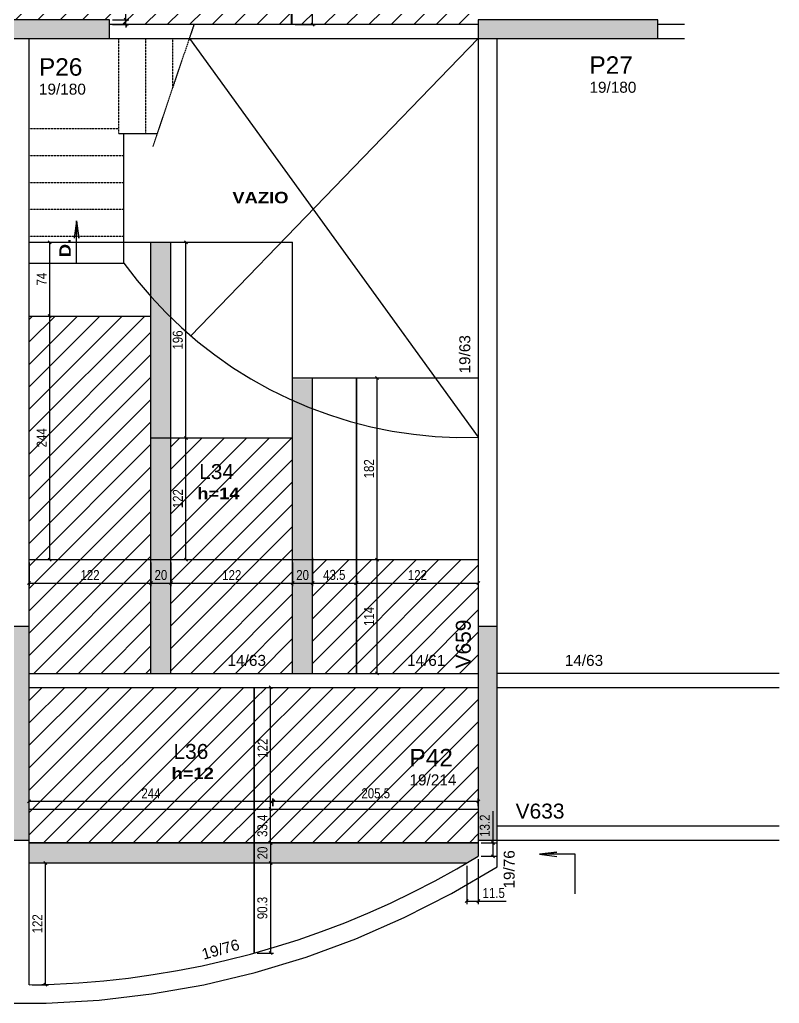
# Model space of a CAD drawing. Extents: x 1894 to 8661, y -614 to 3008.
# Drawn here: x 5061 to 5822, y 255 to 1241 of the extents above; entities that cross this region are included whole.
import ezdxf

# ---------------------------------------------------------------- set-up
doc = ezdxf.new("R2010")
doc.units = 0
doc.header["$PDMODE"] = 34
for name, pattern in [('ESTILO_TQS_0002', [0.4, 0.1, -0.3]), ('ESTILO_TQS_0006', [0.3, 0.2, -0.1]), ('ESTILO_TQS_0007', [2.1, 1.5, -0.2, 0.2, -0.2])]:
    doc.linetypes.add(name, pattern=pattern)
doc.layers.add('00 - FELIPE', color=6, linetype='Continuous', plot=False)
for name, color, linetype in [('COTA', 241, 'Continuous'), ('MTH-230', 1, 'Continuous'), ('MTH-COTAS7', 31, 'Continuous'), ('MTH-DIM-PILAR', 3, 'Continuous'), ('MTH-DIM-VIGA', 3, 'Continuous'), ('MTH-EIXO-217', 8, 'Continuous'), ('MTH-FACE-VIGA', 7, 'Continuous'), ('MTH-PILAR-SEGUE', 5, 'Continuous'), ('MTH-SOMBRA25', 253, 'Continuous'), ('MTH-TIT1-PILAR', 5, 'Continuous'), ('MTH-TIT1-VIGA', 5, 'Continuous'), ('MTH-TXT-NEGRITO', 5, 'Continuous'), ('MTH-VIGA-INVERTIDA', 7, 'ESTILO_TQS_0002'), ('Painéis', 200, 'Continuous')]:
    doc.layers.add(name, color=color, linetype=linetype)
doc.layers.add('Hachura', color=251, linetype='Continuous', lineweight=9)
doc.styles.add('COTA TECNICA', font='techl___.ttf', dxfattribs={"height": 10})
doc.styles.add('TQS_ARIAL', font='arial.ttf')
doc.styles.add('TQS_ARIAL_BLACK', font='ariblk.ttf')
doc.dimstyles.new('PAINEL', dxfattribs={"dimtxt": 10, "dimasz": 3, "dimexe": 3, "dimexo": 3, "dimgap": 3, "dimtad": 1, "dimdec": 1, "dimzin": 12, "dimdsep": 46, "dimtxsty": 'COTA TECNICA', "dimblk1": 'OBLIQUE', "dimblk2": 'OBLIQUE', "dimsah": 1, "dimcen": 0.9, "dimclrd": 4, "dimclre": 4, "dimclrt": 240, "dimadec": 1, "dimazin": 3, "dimtfac": 1, "dimtdec": 1, "dimtmove": 0, "dimatfit": 3, "dimfxl": 1, "dimtolj": 1, "dimtzin": 12, "dimarcsym": 0})
pattern_1 = [(45, (-1482.724, 0), (-11.22532, 11.22532), [])]

# ---------------------------------------------------------------- blocks, each defined once
blk = doc.blocks.new('_Oblique')
at = {"color": 0, "linetype": 'ByBlock', "lineweight": -2}
blk.add_line((-0.5, -0.5), (0.5, 0.5), dxfattribs=at)
blk = doc.blocks.new('*D186')
at = {"layer": 'COTA', "color": 4, "lineweight": -2, "transparency": 16777216}
for p, q in [((5166.94, 1240.67), (5166.94, 1258.77)), ((5153.62, 1240.67), (5169.94, 1240.67)), ((5153.62, 1235.67), (5169.94, 1235.67)), ((5166.94, 1235.67), (5166.94, 1240.67)), ((5166.94, 1235.67), (5166.94, 1232.67))]:
    blk.add_line(p, q, dxfattribs=at)
at = {"layer": 'Defpoints', "color": 0, "transparency": 16777216}
for p in [(5150.62, 1240.67), (5150.62, 1235.67), (5166.94, 1240.67)]:
    blk.add_point(p, dxfattribs=at)
at = {"layer": 'COTA', "color": 4, "lineweight": -2, "transparency": 16777216, "xscale": 3, "yscale": 3, "zscale": 3}
for p, rotation in [((5166.94, 1240.67), 270), ((5166.94, 1235.67), 90)]:
    blk.add_blockref('_Oblique', p, dxfattribs=dict(at, rotation=rotation))
at = {"layer": 'COTA', "color": 240, "transparency": 16777216, "insert": (5158.83, 1252.72), "char_height": 10, "attachment_point": 5, "rotation": 90, "style": 'COTA TECNICA'}
blk.add_mtext('\\A1;5', dxfattribs=at)
blk = doc.blocks.new('*D179')
at = {"layer": 'COTA', "color": 4, "lineweight": -2, "transparency": 16777216}
for p, q in [((5336.62, 1336.67), (5357.09, 1336.67)), ((5354.09, 1235.67), (5354.09, 1336.67)), ((5336.62, 1235.67), (5357.09, 1235.67))]:
    blk.add_line(p, q, dxfattribs=at)
at = {"layer": 'Defpoints', "color": 0, "transparency": 16777216}
for p in [(5333.62, 1336.67), (5354.09, 1336.67), (5333.62, 1235.67)]:
    blk.add_point(p, dxfattribs=at)
at = {"layer": 'COTA', "color": 4, "lineweight": -2, "transparency": 16777216, "xscale": 3, "yscale": 3, "zscale": 3}
for p, rotation in [((5354.09, 1336.67), 90), ((5354.09, 1235.67), 270)]:
    blk.add_blockref('_Oblique', p, dxfattribs=dict(at, rotation=rotation))
at = {"layer": 'COTA', "color": 240, "transparency": 16777216, "insert": (5345.99, 1286.17), "char_height": 10, "attachment_point": 5, "rotation": 90, "style": 'COTA TECNICA'}
blk.add_mtext('\\A1;101', dxfattribs=at)
blk = doc.blocks.new('*D226')
at = {"layer": 'COTA', "color": 4, "lineweight": -2, "transparency": 16777216}
for p, q in [((5401.12, 699.67), (5421.76, 699.67)), ((5418.76, 585.67), (5418.76, 699.67)), ((5401.12, 585.67), (5421.76, 585.67))]:
    blk.add_line(p, q, dxfattribs=at)
at = {"layer": 'Defpoints', "color": 0, "transparency": 16777216}
for p in [(5398.12, 699.67), (5418.76, 699.67), (5398.12, 585.67)]:
    blk.add_point(p, dxfattribs=at)
at = {"layer": 'COTA', "color": 4, "lineweight": -2, "transparency": 16777216, "xscale": 3, "yscale": 3, "zscale": 3}
for p, rotation in [((5418.76, 699.67), 90), ((5418.76, 585.67), 270)]:
    blk.add_blockref('_Oblique', p, dxfattribs=dict(at, rotation=rotation))
at = {"layer": 'COTA', "color": 240, "transparency": 16777216, "insert": (5410.69, 642.67), "char_height": 10, "attachment_point": 5, "rotation": 90, "style": 'COTA TECNICA'}
blk.add_mtext('\\A1;114', dxfattribs=at)
blk = doc.blocks.new('*D227')
at = {"layer": 'COTA', "color": 4, "lineweight": -2, "transparency": 16777216}
for p, q in [((5401.12, 881.7), (5421.76, 881.7)), ((5418.76, 699.67), (5418.76, 881.7)), ((5401.12, 699.67), (5421.76, 699.67))]:
    blk.add_line(p, q, dxfattribs=at)
at = {"layer": 'Defpoints', "color": 0, "transparency": 16777216}
for p in [(5398.12, 881.7), (5418.76, 881.7), (5398.12, 699.67)]:
    blk.add_point(p, dxfattribs=at)
at = {"layer": 'COTA', "color": 4, "lineweight": -2, "transparency": 16777216, "xscale": 3, "yscale": 3, "zscale": 3}
for p, rotation in [((5418.76, 881.7), 90), ((5418.76, 699.67), 270)]:
    blk.add_blockref('_Oblique', p, dxfattribs=dict(at, rotation=rotation))
at = {"layer": 'COTA', "color": 240, "transparency": 16777216, "insert": (5410.67, 790.68), "char_height": 10, "attachment_point": 5, "rotation": 90, "style": 'COTA TECNICA'}
blk.add_mtext('\\A1;182', dxfattribs=at)
blk = doc.blocks.new('*D228')
at = {"layer": 'COTA', "color": 4, "lineweight": -2, "transparency": 16777216}
for p, q in [((5073.12, 943.67), (5093.77, 943.67)), ((5090.77, 699.67), (5090.77, 943.67)), ((5073.12, 699.67), (5093.77, 699.67))]:
    blk.add_line(p, q, dxfattribs=at)
at = {"layer": 'Defpoints', "color": 0, "transparency": 16777216}
for p in [(5070.12, 943.67), (5090.77, 943.67), (5070.12, 699.67)]:
    blk.add_point(p, dxfattribs=at)
at = {"layer": 'COTA', "color": 4, "lineweight": -2, "transparency": 16777216, "xscale": 3, "yscale": 3, "zscale": 3}
for p, rotation in [((5090.77, 943.67), 90), ((5090.77, 699.67), 270)]:
    blk.add_blockref('_Oblique', p, dxfattribs=dict(at, rotation=rotation))
at = {"layer": 'COTA', "color": 240, "transparency": 16777216, "insert": (5082.69, 821.67), "char_height": 10, "attachment_point": 5, "rotation": 90, "style": 'COTA TECNICA'}
blk.add_mtext('\\A1;244', dxfattribs=at)
blk = doc.blocks.new('*D229')
at = {"layer": 'COTA', "color": 4, "lineweight": -2, "transparency": 16777216}
for p, q in [((5073.12, 1017.7), (5093.77, 1017.7)), ((5090.77, 943.67), (5090.77, 1017.7)), ((5073.12, 943.67), (5093.77, 943.67))]:
    blk.add_line(p, q, dxfattribs=at)
at = {"layer": 'Defpoints', "color": 0, "transparency": 16777216}
for p in [(5070.12, 1017.7), (5090.77, 1017.7), (5070.12, 943.67)]:
    blk.add_point(p, dxfattribs=at)
at = {"layer": 'COTA', "color": 4, "lineweight": -2, "transparency": 16777216, "xscale": 3, "yscale": 3, "zscale": 3}
for p, rotation in [((5090.77, 1017.7), 90), ((5090.77, 943.67), 270)]:
    blk.add_blockref('_Oblique', p, dxfattribs=dict(at, rotation=rotation))
at = {"layer": 'COTA', "color": 240, "transparency": 16777216, "insert": (5082.69, 980.69), "char_height": 10, "attachment_point": 5, "rotation": 90, "style": 'COTA TECNICA'}
blk.add_mtext('\\A1;74', dxfattribs=at)
blk = doc.blocks.new('*D230')
at = {"layer": 'COTA', "color": 4, "lineweight": -2, "transparency": 16777216}
for p, q in [((5215.12, 821.67), (5230.18, 821.67)), ((5227.18, 699.67), (5227.18, 821.67)), ((5215.12, 699.67), (5230.18, 699.67))]:
    blk.add_line(p, q, dxfattribs=at)
at = {"layer": 'Defpoints', "color": 0, "transparency": 16777216}
for p in [(5212.12, 821.67), (5227.18, 821.67), (5212.12, 699.67)]:
    blk.add_point(p, dxfattribs=at)
at = {"layer": 'COTA', "color": 4, "lineweight": -2, "transparency": 16777216, "xscale": 3, "yscale": 3, "zscale": 3}
for p, rotation in [((5227.18, 821.67), 90), ((5227.18, 699.67), 270)]:
    blk.add_blockref('_Oblique', p, dxfattribs=dict(at, rotation=rotation))
at = {"layer": 'COTA', "color": 240, "transparency": 16777216, "insert": (5219.13, 760.67), "char_height": 10, "attachment_point": 5, "rotation": 90, "style": 'COTA TECNICA'}
blk.add_mtext('\\A1;122', dxfattribs=at)
blk = doc.blocks.new('*D231')
at = {"layer": 'COTA', "color": 4, "lineweight": -2, "transparency": 16777216}
for p, q in [((5215.12, 1017.7), (5230.18, 1017.7)), ((5227.18, 821.67), (5227.18, 1017.7)), ((5215.12, 821.67), (5230.18, 821.67))]:
    blk.add_line(p, q, dxfattribs=at)
at = {"layer": 'Defpoints', "color": 0, "transparency": 16777216}
for p in [(5212.12, 1017.7), (5227.18, 1017.7), (5212.12, 821.67)]:
    blk.add_point(p, dxfattribs=at)
at = {"layer": 'COTA', "color": 4, "lineweight": -2, "transparency": 16777216, "xscale": 3, "yscale": 3, "zscale": 3}
for p, rotation in [((5227.18, 1017.7), 90), ((5227.18, 821.67), 270)]:
    blk.add_blockref('_Oblique', p, dxfattribs=dict(at, rotation=rotation))
at = {"layer": 'COTA', "color": 240, "transparency": 16777216, "insert": (5219.05, 919.69), "char_height": 10, "attachment_point": 5, "rotation": 90, "style": 'COTA TECNICA'}
blk.add_mtext('\\A1;196', dxfattribs=at)
blk = doc.blocks.new('*D232')
at = {"layer": 'COTA', "color": 4, "lineweight": -2, "transparency": 16777216}
for p, q in [((5070.12, 696.67), (5070.12, 673.1)), ((5192.12, 696.67), (5192.12, 673.1)), ((5070.12, 676.1), (5192.12, 676.1))]:
    blk.add_line(p, q, dxfattribs=at)
at = {"layer": 'Defpoints', "color": 0, "transparency": 16777216}
for p in [(5070.12, 699.67), (5192.12, 699.67), (5192.12, 676.1)]:
    blk.add_point(p, dxfattribs=at)
at = {"layer": 'COTA', "color": 4, "lineweight": -2, "transparency": 16777216, "xscale": 3, "yscale": 3, "zscale": 3, "rotation": 180}
blk.add_blockref('_Oblique', (5070.12, 676.1), dxfattribs=at)
at = {"layer": 'COTA', "color": 4, "lineweight": -2, "transparency": 16777216, "xscale": 3, "yscale": 3, "zscale": 3}
blk.add_blockref('_Oblique', (5192.12, 676.1), dxfattribs=at)
at = {"layer": 'COTA', "color": 240, "transparency": 16777216, "insert": (5131.12, 684.15), "char_height": 10, "attachment_point": 5, "style": 'COTA TECNICA'}
blk.add_mtext('\\A1;122', dxfattribs=at)
blk = doc.blocks.new('*D233')
at = {"layer": 'COTA', "color": 4, "lineweight": -2, "transparency": 16777216}
for p, q in [((5192.12, 696.67), (5192.12, 673.1)), ((5212.12, 696.67), (5212.12, 673.1)), ((5192.12, 676.1), (5212.12, 676.1))]:
    blk.add_line(p, q, dxfattribs=at)
at = {"layer": 'Defpoints', "color": 0, "transparency": 16777216}
for p in [(5192.12, 699.67), (5212.12, 699.67), (5212.12, 676.1)]:
    blk.add_point(p, dxfattribs=at)
at = {"layer": 'COTA', "color": 4, "lineweight": -2, "transparency": 16777216, "xscale": 3, "yscale": 3, "zscale": 3, "rotation": 180}
blk.add_blockref('_Oblique', (5192.12, 676.1), dxfattribs=at)
at = {"layer": 'COTA', "color": 4, "lineweight": -2, "transparency": 16777216, "xscale": 3, "yscale": 3, "zscale": 3}
blk.add_blockref('_Oblique', (5212.12, 676.1), dxfattribs=at)
at = {"layer": 'COTA', "color": 240, "transparency": 16777216, "insert": (5202.12, 684.2), "char_height": 10, "attachment_point": 5, "style": 'COTA TECNICA'}
blk.add_mtext('\\A1;20', dxfattribs=at)
blk = doc.blocks.new('*D234')
at = {"layer": 'COTA', "color": 4, "lineweight": -2, "transparency": 16777216}
for p, q in [((5212.12, 696.67), (5212.12, 673.1)), ((5334.12, 696.67), (5334.12, 673.1)), ((5212.12, 676.1), (5334.12, 676.1))]:
    blk.add_line(p, q, dxfattribs=at)
at = {"layer": 'Defpoints', "color": 0, "transparency": 16777216}
for p in [(5212.12, 699.67), (5334.12, 699.67), (5334.12, 676.1)]:
    blk.add_point(p, dxfattribs=at)
at = {"layer": 'COTA', "color": 4, "lineweight": -2, "transparency": 16777216, "xscale": 3, "yscale": 3, "zscale": 3, "rotation": 180}
blk.add_blockref('_Oblique', (5212.12, 676.1), dxfattribs=at)
at = {"layer": 'COTA', "color": 4, "lineweight": -2, "transparency": 16777216, "xscale": 3, "yscale": 3, "zscale": 3}
blk.add_blockref('_Oblique', (5334.12, 676.1), dxfattribs=at)
at = {"layer": 'COTA', "color": 240, "transparency": 16777216, "insert": (5273.12, 684.15), "char_height": 10, "attachment_point": 5, "style": 'COTA TECNICA'}
blk.add_mtext('\\A1;122', dxfattribs=at)
blk = doc.blocks.new('*D235')
at = {"layer": 'COTA', "color": 4, "lineweight": -2, "transparency": 16777216}
for p, q in [((5354.12, 701.42), (5354.12, 673.1)), ((5334.12, 696.67), (5334.12, 673.1)), ((5334.12, 676.1), (5354.12, 676.1))]:
    blk.add_line(p, q, dxfattribs=at)
at = {"layer": 'Defpoints', "color": 0, "transparency": 16777216}
for p in [(5354.12, 704.42), (5334.12, 699.67), (5354.12, 676.1)]:
    blk.add_point(p, dxfattribs=at)
at = {"layer": 'COTA', "color": 4, "lineweight": -2, "transparency": 16777216, "xscale": 3, "yscale": 3, "zscale": 3, "rotation": 180}
blk.add_blockref('_Oblique', (5334.12, 676.1), dxfattribs=at)
at = {"layer": 'COTA', "color": 4, "lineweight": -2, "transparency": 16777216, "xscale": 3, "yscale": 3, "zscale": 3}
blk.add_blockref('_Oblique', (5354.12, 676.1), dxfattribs=at)
at = {"layer": 'COTA', "color": 240, "transparency": 16777216, "insert": (5344.12, 684.2), "char_height": 10, "attachment_point": 5, "style": 'COTA TECNICA'}
blk.add_mtext('\\A1;20', dxfattribs=at)
blk = doc.blocks.new('*D236')
at = {"layer": 'COTA', "color": 4, "lineweight": -2, "transparency": 16777216}
for p, q in [((5354.12, 701.42), (5354.12, 673.1)), ((5397.62, 696.67), (5397.62, 673.1)), ((5354.12, 676.1), (5397.62, 676.1))]:
    blk.add_line(p, q, dxfattribs=at)
at = {"layer": 'Defpoints', "color": 0, "transparency": 16777216}
for p in [(5354.12, 704.42), (5397.62, 699.67), (5397.62, 676.1)]:
    blk.add_point(p, dxfattribs=at)
at = {"layer": 'COTA', "color": 4, "lineweight": -2, "transparency": 16777216, "xscale": 3, "yscale": 3, "zscale": 3, "rotation": 180}
blk.add_blockref('_Oblique', (5354.12, 676.1), dxfattribs=at)
at = {"layer": 'COTA', "color": 4, "lineweight": -2, "transparency": 16777216, "xscale": 3, "yscale": 3, "zscale": 3}
blk.add_blockref('_Oblique', (5397.62, 676.1), dxfattribs=at)
at = {"layer": 'COTA', "color": 240, "transparency": 16777216, "insert": (5375.87, 684.32), "char_height": 10, "attachment_point": 5, "style": 'COTA TECNICA'}
blk.add_mtext('\\A1;43.5', dxfattribs=at)
blk = doc.blocks.new('*D237')
at = {"layer": 'COTA', "color": 4, "lineweight": -2, "transparency": 16777216}
for p, q in [((5398.12, 696.67), (5398.12, 673.1)), ((5520.12, 696.67), (5520.12, 673.1)), ((5398.12, 676.1), (5520.12, 676.1))]:
    blk.add_line(p, q, dxfattribs=at)
at = {"layer": 'Defpoints', "color": 0, "transparency": 16777216}
for p in [(5398.12, 699.67), (5520.12, 699.67), (5520.12, 676.1)]:
    blk.add_point(p, dxfattribs=at)
at = {"layer": 'COTA', "color": 4, "lineweight": -2, "transparency": 16777216, "xscale": 3, "yscale": 3, "zscale": 3, "rotation": 180}
blk.add_blockref('_Oblique', (5398.12, 676.1), dxfattribs=at)
at = {"layer": 'COTA', "color": 4, "lineweight": -2, "transparency": 16777216, "xscale": 3, "yscale": 3, "zscale": 3}
blk.add_blockref('_Oblique', (5520.12, 676.1), dxfattribs=at)
at = {"layer": 'COTA', "color": 240, "transparency": 16777216, "insert": (5459.12, 684.15), "char_height": 10, "attachment_point": 5, "style": 'COTA TECNICA'}
blk.add_mtext('\\A1;122', dxfattribs=at)
blk = doc.blocks.new('*D287')
at = {"layer": 'COTA', "color": 4, "lineweight": -2, "transparency": 16777216}
for p, q in [((5314.62, 452.67), (5314.62, 460.36)), ((5520.12, 457.36), (5314.62, 457.36)), ((5520.12, 452.67), (5520.12, 460.36))]:
    blk.add_line(p, q, dxfattribs=at)
at = {"layer": 'Defpoints', "color": 0, "transparency": 16777216}
for p in [(5314.62, 457.36), (5314.62, 449.67), (5520.12, 449.67)]:
    blk.add_point(p, dxfattribs=at)
at = {"layer": 'COTA', "color": 4, "lineweight": -2, "transparency": 16777216, "xscale": 3, "yscale": 3, "zscale": 3, "rotation": 180}
blk.add_blockref('_Oblique', (5314.62, 457.36), dxfattribs=at)
at = {"layer": 'COTA', "color": 4, "lineweight": -2, "transparency": 16777216, "xscale": 3, "yscale": 3, "zscale": 3}
blk.add_blockref('_Oblique', (5520.12, 457.36), dxfattribs=at)
at = {"layer": 'COTA', "color": 240, "transparency": 16777216, "insert": (5417.37, 465.47), "char_height": 10, "attachment_point": 5, "style": 'COTA TECNICA'}
blk.add_mtext('\\A1;205.5', dxfattribs=at)
blk = doc.blocks.new('*D288')
at = {"layer": 'COTA', "color": 4, "lineweight": -2, "transparency": 16777216}
for p, q in [((5070.12, 452.67), (5070.12, 460.36)), ((5314.12, 457.36), (5070.12, 457.36)), ((5314.12, 452.67), (5314.12, 460.36))]:
    blk.add_line(p, q, dxfattribs=at)
at = {"layer": 'Defpoints', "color": 0, "transparency": 16777216}
for p in [(5070.12, 457.36), (5070.12, 449.67), (5314.12, 449.67)]:
    blk.add_point(p, dxfattribs=at)
at = {"layer": 'COTA', "color": 4, "lineweight": -2, "transparency": 16777216, "xscale": 3, "yscale": 3, "zscale": 3, "rotation": 180}
blk.add_blockref('_Oblique', (5070.12, 457.36), dxfattribs=at)
at = {"layer": 'COTA', "color": 4, "lineweight": -2, "transparency": 16777216, "xscale": 3, "yscale": 3, "zscale": 3}
blk.add_blockref('_Oblique', (5314.12, 457.36), dxfattribs=at)
at = {"layer": 'COTA', "color": 240, "transparency": 16777216, "insert": (5192.12, 465.43), "char_height": 10, "attachment_point": 5, "style": 'COTA TECNICA'}
blk.add_mtext('\\A1;244', dxfattribs=at)
blk = doc.blocks.new('*D289')
at = {"layer": 'COTA', "color": 4, "lineweight": -2, "transparency": 16777216}
for p, q in [((5298.62, 449.67), (5315.06, 449.67)), ((5312.06, 416.22), (5312.06, 449.67)), ((5298.62, 416.22), (5315.06, 416.22))]:
    blk.add_line(p, q, dxfattribs=at)
at = {"layer": 'Defpoints', "color": 0, "transparency": 16777216}
for p in [(5295.62, 449.67), (5312.06, 449.67), (5295.62, 416.22)]:
    blk.add_point(p, dxfattribs=at)
at = {"layer": 'COTA', "color": 4, "lineweight": -2, "transparency": 16777216, "xscale": 3, "yscale": 3, "zscale": 3}
for p, rotation in [((5312.06, 449.67), 90), ((5312.06, 416.22), 270)]:
    blk.add_blockref('_Oblique', p, dxfattribs=dict(at, rotation=rotation))
at = {"layer": 'COTA', "color": 240, "transparency": 16777216, "insert": (5303.84, 432.95), "char_height": 10, "attachment_point": 5, "rotation": 90, "style": 'COTA TECNICA'}
blk.add_mtext('\\A1;33.4', dxfattribs=at)
blk = doc.blocks.new('*D290')
at = {"layer": 'COTA', "color": 4, "lineweight": -2, "transparency": 16777216}
for p, q in [((5298.62, 571.67), (5315.06, 571.67)), ((5312.06, 449.67), (5312.06, 571.67)), ((5298.62, 449.67), (5315.06, 449.67))]:
    blk.add_line(p, q, dxfattribs=at)
at = {"layer": 'Defpoints', "color": 0, "transparency": 16777216}
for p in [(5295.62, 571.67), (5312.06, 571.67), (5295.62, 449.67)]:
    blk.add_point(p, dxfattribs=at)
at = {"layer": 'COTA', "color": 4, "lineweight": -2, "transparency": 16777216, "xscale": 3, "yscale": 3, "zscale": 3}
for p, rotation in [((5312.06, 571.67), 90), ((5312.06, 449.67), 270)]:
    blk.add_blockref('_Oblique', p, dxfattribs=dict(at, rotation=rotation))
at = {"layer": 'COTA', "color": 240, "transparency": 16777216, "insert": (5304, 510.67), "char_height": 10, "attachment_point": 5, "rotation": 90, "style": 'COTA TECNICA'}
blk.add_mtext('\\A1;122', dxfattribs=at)
blk = doc.blocks.new('*D291')
at = {"layer": 'COTA', "color": 4, "lineweight": -2, "transparency": 16777216}
for p, q in [((5298.62, 415.72), (5315.06, 415.72)), ((5312.06, 415.72), (5312.06, 395.72)), ((5298.62, 395.72), (5315.06, 395.72))]:
    blk.add_line(p, q, dxfattribs=at)
at = {"layer": 'Defpoints', "color": 0, "transparency": 16777216}
for p in [(5295.62, 415.72), (5295.62, 395.72), (5312.06, 395.72)]:
    blk.add_point(p, dxfattribs=at)
at = {"layer": 'COTA', "color": 4, "lineweight": -2, "transparency": 16777216, "xscale": 3, "yscale": 3, "zscale": 3}
for p, rotation in [((5312.06, 415.72), 90), ((5312.06, 395.72), 270)]:
    blk.add_blockref('_Oblique', p, dxfattribs=dict(at, rotation=rotation))
at = {"layer": 'COTA', "color": 240, "transparency": 16777216, "insert": (5303.96, 405.72), "char_height": 10, "attachment_point": 5, "rotation": 90, "style": 'COTA TECNICA'}
blk.add_mtext('\\A1;20', dxfattribs=at)
blk = doc.blocks.new('*D292')
at = {"layer": 'COTA', "color": 4, "lineweight": -2, "transparency": 16777216}
for p, q in [((5298.62, 395.72), (5315.06, 395.72)), ((5312.06, 395.72), (5312.06, 305.39)), ((5298.62, 305.39), (5315.06, 305.39))]:
    blk.add_line(p, q, dxfattribs=at)
at = {"layer": 'Defpoints', "color": 0, "transparency": 16777216}
for p in [(5295.62, 395.72), (5295.62, 305.39), (5312.06, 305.39)]:
    blk.add_point(p, dxfattribs=at)
at = {"layer": 'COTA', "color": 4, "lineweight": -2, "transparency": 16777216, "xscale": 3, "yscale": 3, "zscale": 3}
for p, rotation in [((5312.06, 395.72), 90), ((5312.06, 305.39), 270)]:
    blk.add_blockref('_Oblique', p, dxfattribs=dict(at, rotation=rotation))
at = {"layer": 'COTA', "color": 240, "transparency": 16777216, "insert": (5303.81, 350.56), "char_height": 10, "attachment_point": 5, "rotation": 90, "style": 'COTA TECNICA'}
blk.add_mtext('\\A1;90.3', dxfattribs=at)
blk = doc.blocks.new('*D293')
at = {"layer": 'COTA', "color": 4, "lineweight": -2, "transparency": 16777216}
for p, q in [((5520.12, 399.48), (5520.12, 354.5)), ((5508.65, 392.72), (5508.65, 354.5)), ((5508.65, 357.5), (5520.12, 357.5)), ((5520.12, 357.5), (5548.12, 357.5))]:
    blk.add_line(p, q, dxfattribs=at)
at = {"layer": 'Defpoints', "color": 0, "transparency": 16777216}
for p in [(5508.65, 395.72), (5520.12, 402.48), (5520.12, 357.5)]:
    blk.add_point(p, dxfattribs=at)
at = {"layer": 'COTA', "color": 4, "lineweight": -2, "transparency": 16777216, "xscale": 3, "yscale": 3, "zscale": 3, "rotation": 180}
blk.add_blockref('_Oblique', (5508.65, 357.5), dxfattribs=at)
at = {"layer": 'COTA', "color": 4, "lineweight": -2, "transparency": 16777216, "xscale": 3, "yscale": 3, "zscale": 3}
blk.add_blockref('_Oblique', (5520.12, 357.5), dxfattribs=at)
at = {"layer": 'COTA', "color": 240, "transparency": 16777216, "insert": (5535.62, 365.61), "char_height": 10, "attachment_point": 5, "style": 'COTA TECNICA'}
blk.add_mtext('\\A1;11.5', dxfattribs=at)
blk = doc.blocks.new('*D294')
at = {"layer": 'COTA', "color": 4, "lineweight": -2, "transparency": 16777216}
for p, q in [((5534.91, 415.72), (5534.91, 447.46)), ((5523.12, 415.72), (5537.91, 415.72)), ((5534.91, 402.48), (5534.91, 415.72)), ((5523.12, 402.48), (5537.91, 402.48))]:
    blk.add_line(p, q, dxfattribs=at)
at = {"layer": 'Defpoints', "color": 0, "transparency": 16777216}
for p in [(5520.12, 415.72), (5534.91, 415.72), (5520.12, 402.48)]:
    blk.add_point(p, dxfattribs=at)
at = {"layer": 'COTA', "color": 4, "lineweight": -2, "transparency": 16777216, "xscale": 3, "yscale": 3, "zscale": 3}
for p, rotation in [((5534.91, 415.72), 90), ((5534.91, 402.48), 270)]:
    blk.add_blockref('_Oblique', p, dxfattribs=dict(at, rotation=rotation))
at = {"layer": 'COTA', "color": 240, "transparency": 16777216, "insert": (5526.69, 433.09), "char_height": 10, "attachment_point": 5, "rotation": 90, "style": 'COTA TECNICA'}
blk.add_mtext('\\A1;13.2', dxfattribs=at)
blk = doc.blocks.new('*D556')
at = {"layer": 'COTA', "color": 4, "lineweight": -2, "transparency": 16777216}
for p, q in [((5073.12, 395.72), (5089.39, 395.72)), ((5086.39, 273.72), (5086.39, 395.72)), ((5073.12, 273.72), (5089.39, 273.72))]:
    blk.add_line(p, q, dxfattribs=at)
at = {"layer": 'Defpoints', "color": 0, "transparency": 16777216}
for p in [(5070.12, 395.72), (5086.39, 395.72), (5070.12, 273.72)]:
    blk.add_point(p, dxfattribs=at)
at = {"layer": 'COTA', "color": 4, "lineweight": -2, "transparency": 16777216, "xscale": 3, "yscale": 3, "zscale": 3}
for p, rotation in [((5086.39, 395.72), 90), ((5086.39, 273.72), 270)]:
    blk.add_blockref('_Oblique', p, dxfattribs=dict(at, rotation=rotation))
at = {"layer": 'COTA', "color": 240, "transparency": 16777216, "insert": (5078.33, 334.72), "char_height": 10, "attachment_point": 5, "rotation": 90, "style": 'COTA TECNICA'}
blk.add_mtext('\\A1;122', dxfattribs=at)

msp = doc.modelspace()

# ---------------------------------------------------------------- hatches: boundary and pattern name
at = {"layer": 'Hachura', "linetype": 'ByBlock'}
h = msp.add_hatch(dxfattribs=at)
h.set_pattern_fill('ANSI31', color=256, scale=5)
h.set_pattern_definition(pattern_1)
h.paths.add_polyline_path([(3233.62, 1361.67), (3233.62, 1308.17), (3233.62, 1296.67), (3380.62, 1296.67), (3380.62, 1361.67)])
h.paths.add_polyline_path([(3233.62, 1296.17), (3233.62, 1289.17), (3233.62, 1235.67), (3380.62, 1235.67), (3380.62, 1296.17)])
h.paths.add_polyline_path([(3380.62, 1296.17), (3380.62, 1235.67), (3393.12, 1235.67), (3412.12, 1235.67), (3624.62, 1235.67), (3624.62, 1296.17)])
h.paths.add_polyline_path([(3412.12, 1361.67), (3393.12, 1361.67), (3380.62, 1361.67), (3380.62, 1296.67), (3624.62, 1296.67), (3624.62, 1361.67)])
h.paths.add_polyline_path([(3868.62, 1296.67), (3868.62, 1361.67), (3624.62, 1361.67), (3624.62, 1296.67)])
h.paths.add_polyline_path([(3624.62, 1296.17), (3624.62, 1235.67), (3868.62, 1235.67), (3868.62, 1296.17)])
h.paths.add_polyline_path([(3869.12, 1296.17), (3869.12, 1235.67), (4113.12, 1235.67), (4113.12, 1296.17)])
h.paths.add_polyline_path([(4113.12, 1296.67), (4113.12, 1361.67), (3869.12, 1361.67), (3869.12, 1296.67)])
h.paths.add_polyline_path([(4357.12, 1296.67), (4357.12, 1361.67), (4132.12, 1361.67), (4113.12, 1361.67), (4113.12, 1296.67)])
h.paths.add_polyline_path([(4113.12, 1296.17), (4113.12, 1235.67), (4132.12, 1235.67), (4357.12, 1235.67), (4357.12, 1296.17)])
h.paths.add_polyline_path([(4357.12, 1296.17), (4357.12, 1235.67), (4421.12, 1235.67), (4421.12, 1240.67), (4601.12, 1240.67), (4601.12, 1296.17)])
h.paths.add_polyline_path([(4601.12, 1296.67), (4601.12, 1361.67), (4582.12, 1361.67), (4357.12, 1361.67), (4357.12, 1296.67)])
h.paths.add_polyline_path([(4845.12, 1337.17), (4845.12, 1397.67), (4601.12, 1397.67), (4601.12, 1361.67), (4601.12, 1337.17)])
h.paths.add_polyline_path([(4845.12, 1235.67), (4845.12, 1336.67), (4601.12, 1336.67), (4601.12, 1240.67), (4601.12, 1235.67)])
h.paths.add_polyline_path([(4970.62, 1235.67), (4970.62, 1240.67), (5089.12, 1240.67), (5089.12, 1336.67), (4845.12, 1336.67), (4845.12, 1235.67)])
h.paths.add_polyline_path([(5089.12, 1337.17), (5089.12, 1397.67), (4845.12, 1397.67), (4845.12, 1337.17)])
h.paths.add_polyline_path([(5333.12, 1337.17), (5333.12, 1397.67), (5274.12, 1397.67), (5089.12, 1397.67), (5089.12, 1337.17)])
h.paths.add_polyline_path([(5333.12, 1235.67), (5333.12, 1336.67), (5089.12, 1336.67), (5089.12, 1240.67), (5150.62, 1240.67), (5150.62, 1235.67)])
h.paths.add_polyline_path([(5520.12, 1235.67), (5520.12, 1240.67), (5520.12, 1336.67), (5333.62, 1336.67), (5333.62, 1235.67)])
h.paths.add_polyline_path([(5520.12, 1337.17), (5520.12, 1361.67), (5520.12, 1397.67), (5333.62, 1397.67), (5333.62, 1337.17)])
h.paths.add_polyline_path([(5396.12, 1568.67), (5274.12, 1568.67), (5274.12, 1417.67), (5396.12, 1417.67)])
h.paths.add_polyline_path([(5416.62, 1417.67), (5520.12, 1417.67), (5520.12, 1501.67), (5520.12, 1568.67), (5416.62, 1568.67)])
h.paths.add_polyline_path([(5520.12, 1690.67), (5416.62, 1690.67), (5416.62, 1568.67), (5520.12, 1568.67)])
h.paths.add_polyline_path([(5396.12, 1690.67), (5274.12, 1690.67), (5274.12, 1625.67), (5274.12, 1606.67), (5274.12, 1568.67), (5396.12, 1568.67)])
h.paths.add_polyline_path([(5396.12, 1934.67), (5292.12, 1934.67), (5292.12, 1834.67), (5292.12, 1815.67), (5274.12, 1815.67), (5274.12, 1690.67), (5396.12, 1690.67)])
h.paths.add_polyline_path([(5416.62, 1690.67), (5520.12, 1690.67), (5520.12, 1934.67), (5416.62, 1934.67)])
h.paths.add_polyline_path([(5520.12, 2077.67), (5416.62, 2077.67), (5416.62, 1934.67), (5520.12, 1934.67), (5520.12, 2011.67)])
h.paths.add_polyline_path([(5396.12, 2077.67), (5292.12, 2077.67), (5292.12, 1934.67), (5396.12, 1934.67)])
h.paths.add_polyline_path([(4601.12, 1833.67), (4704.62, 1833.67), (4704.62, 2077.67), (4601.12, 2077.67), (4601.12, 2011.67)])
h.paths.add_polyline_path([(4601.12, 1679.67), (4704.62, 1679.67), (4704.62, 1833.67), (4601.12, 1833.67)])
h.paths.add_polyline_path([(4601.12, 1557.67), (4704.62, 1557.67), (4704.62, 1679.67), (4601.12, 1679.67)])
h.paths.add_polyline_path([(4704.62, 1557.67), (4601.12, 1557.67), (4601.12, 1501.67), (4601.12, 1417.67), (4704.62, 1417.67)])
h.paths.add_polyline_path([(4847.12, 1417.67), (4847.12, 1557.67), (4725.12, 1557.67), (4725.12, 1417.67)])
h.paths.add_polyline_path([(4847.12, 1557.67), (4847.12, 1606.67), (4847.12, 1625.67), (4847.12, 1679.67), (4725.12, 1679.67), (4725.12, 1557.67)])
h.paths.add_polyline_path([(4847.12, 1815.67), (4847.12, 1833.67), (4725.12, 1833.67), (4725.12, 1679.67), (4847.12, 1679.67)])
at = {"layer": 'Hachura'}
h = msp.add_hatch(color=256, dxfattribs=at)
h.dxf.hatch_style = 1
h.paths.add_polyline_path([(5212.12, 1017.7), (5192.12, 1017.7), (5192.12, 963.16), (5192.29, 962.95), (5207.14, 947.18), (5212.12, 942.41)])
h.paths.add_polyline_path([(5212.12, 942.41), (5207.14, 947.18), (5192.12, 963.14), (5192.12, 821.67), (5212.12, 821.67)])
h.paths.add_polyline_path([(5212.12, 821.67), (5192.12, 821.67), (5192.12, 699.67), (5212.12, 699.67)])
h.paths.add_polyline_path([(5212.12, 699.67), (5192.12, 699.67), (5192.12, 585.67), (5212.12, 585.67)])
h.paths.add_polyline_path([(5354.12, 699.67), (5334.12, 699.67), (5334.12, 585.67), (5354.12, 585.67)])
h.paths.add_polyline_path([(5354.12, 821.67), (5334.12, 821.67), (5334.12, 699.67), (5354.12, 699.67)])
h.paths.add_polyline_path([(5334.12, 821.67), (5354.12, 821.67), (5354.12, 850.89), (5350.64, 852.18), (5334.12, 859.27)])
h.paths.add_polyline_path([(5334.12, 859.27), (5350.64, 852.18), (5354.12, 850.89), (5354.12, 880.3), (5334.12, 880.3)])
at = {"layer": 'Hachura', "linetype": 'ByBlock'}
h = msp.add_hatch(dxfattribs=at)
h.set_pattern_fill('ANSI31', color=256, scale=5)
h.set_pattern_definition(pattern_1)
h.paths.add_polyline_path([(5192.12, 943.67), (5070.12, 943.67), (5070.12, 699.67), (5192.12, 699.67)])
h.paths.add_polyline_path([(5192.12, 699.67), (5070.12, 699.67), (5070.12, 632.67), (5070.12, 585.67), (5192.12, 585.67)])
h.paths.add_polyline_path([(5334.12, 699.67), (5212.12, 699.67), (5212.12, 585.67), (5334.12, 585.67)])
h.paths.add_polyline_path([(5334.12, 821.67), (5212.12, 821.67), (5212.12, 699.67), (5334.12, 699.67)])
h.paths.add_polyline_path([(5398.12, 699.67), (5354.12, 699.67), (5354.12, 585.67), (5398.12, 585.67)])
h.paths.add_polyline_path([(5520.12, 699.67), (5398.12, 699.67), (5398.12, 585.67), (5520.12, 585.67), (5520.12, 632.67)])
h = msp.add_hatch(dxfattribs=at)
h.set_pattern_fill('ANSI31', color=256, scale=5)
h.set_pattern_definition(pattern_1)
h.paths.add_polyline_path([(4601.12, 571.67), (4601.12, 449.67), (4806.62, 449.67), (4806.62, 571.67)])
h.paths.add_polyline_path([(4601.12, 449.67), (4601.12, 418.67), (4601.12, 416.22), (4806.62, 416.22), (4806.62, 449.67)])
h.paths.add_polyline_path([(5051.12, 416.22), (5051.12, 418.67), (5051.12, 449.67), (4807.12, 449.67), (4807.12, 416.22)])
h.paths.add_polyline_path([(5051.12, 449.67), (5051.12, 571.67), (4807.12, 571.67), (4807.12, 449.67)])
h.paths.add_polyline_path([(5070.12, 571.67), (5070.12, 449.67), (5295.12, 449.67), (5295.12, 571.67)])
h.paths.add_polyline_path([(5295.12, 416.22), (5295.12, 449.67), (5070.12, 449.67), (5070.12, 418.67), (5070.12, 416.22)])
h.paths.add_polyline_path([(5520.12, 416.22), (5520.12, 418.67), (5520.12, 449.67), (5295.62, 449.67), (5295.62, 416.22)])
h.paths.add_polyline_path([(5520.12, 449.67), (5520.12, 571.67), (5295.62, 571.67), (5295.62, 449.67)])
at = {"layer": 'Hachura'}
h = msp.add_hatch(color=256, dxfattribs=at)
h.dxf.hatch_style = 1
h.paths.add_polyline_path([(4601.12, 415.72), (4601.12, 402.48), (4612.58, 395.72), (4807.12, 395.72), (4807.12, 415.72)])
h.paths.add_polyline_path([(4807.12, 415.72), (4807.12, 395.72), (5051.12, 395.72), (5051.12, 415.72)])
h.paths.add_polyline_path([(5070.12, 415.72), (5070.12, 395.72), (5295.12, 395.72), (5295.12, 415.72)])
h.paths.add_polyline_path([(5295.12, 415.72), (5295.12, 395.72), (5508.65, 395.72), (5520.12, 402.48), (5520.12, 415.72)])

# ---------------------------------------------------------------- linework, layer by layer
at = {"layer": '00 - FELIPE'}
msp.add_line((5212.12, 1017.7), (5334.12, 1017.7), dxfattribs=at)
at = {"layer": 'MTH-230', "linetype": 'Continuous'}
for p, q in [((5230.71, 1221.67), (5520.12, 822.28)), ((5232.26, 923.81), (5520.12, 1221.67))]:
    msp.add_line(p, q, dxfattribs=at)
at = {"layer": 'MTH-COTAS7', "linetype": 'Continuous'}
for points in [[(5117.62, 996.67), (5117.62, 1039.14), (5119.9, 1021.79), (5117.62, 1039.14), (5115.33, 1021.79)], [(5617.25, 364.89), (5617.25, 404.36), (5581.59, 404.36), (5598.94, 406.65), (5581.59, 404.36), (5598.94, 402.08)]]:
    msp.add_lwpolyline(points, dxfattribs=at)
at = {"layer": 'MTH-EIXO-217', "linetype": 'ESTILO_TQS_0007'}
msp.add_line((5194.27, 1113.55), (5235.43, 1235.67), dxfattribs=at)
at = {"layer": 'MTH-FACE-VIGA', "linetype": 'Continuous'}
for p, q in [((5520.12, 1235.67), (5150.62, 1235.67)), ((5726.73, 1235.67), (5700.12, 1235.67)), ((5070.12, 632.67), (5070.12, 1221.67)), ((5150.62, 1221.67), (5520.12, 1221.67)), ((5520.12, 1221.67), (5520.12, 632.67)), ((5539.12, 632.67), (5539.12, 1221.67)), ((5700.12, 1221.67), (5726.73, 1221.67)), ((5160.12, 1126.67), (5198.69, 1126.67)), ((5165.12, 996.67), (5165.12, 1126.67)), ((5070.12, 996.67), (5165.12, 996.67)), ((5070.12, 585.67), (5520.12, 585.67)), ((5821.78, 585.67), (5539.12, 585.67)), ((5070.12, 571.67), (5520.12, 571.67)), ((5539.12, 571.67), (5821.78, 571.67)), ((5821.78, 432.67), (5539.12, 432.67)), ((5070.12, 273.72), (5070.12, 418.67)), ((5520.12, 418.67), (5520.12, 402.48)), ((5539.12, 391.87), (5539.12, 418.67)), ((5539.12, 418.67), (5821.78, 418.67))]:
    msp.add_line(p, q, dxfattribs=at)
for points in [[(5165.12, 996.67), (5178.27, 979.46), (5192.29, 962.95), (5207.14, 947.18), (5222.78, 932.19), (5239.16, 918.02), (5256.25, 904.71), (5274, 892.3), (5292.36, 880.8), (5311.29, 870.27), (5330.73, 860.72), (5350.64, 852.18), (5370.96, 844.67), (5391.63, 838.21), (5412.61, 832.82), (5433.84, 828.51), (5455.26, 825.3), (5476.82, 823.18), (5498.46, 822.18), (5520.12, 822.28)], [(5070.12, 273.72), (5095.04, 274.34), (5119.94, 275.67), (5144.78, 277.69), (5169.57, 280.41), (5194.26, 283.83), (5218.85, 287.95), (5243.31, 292.76), (5267.63, 298.25), (5291.78, 304.43), (5315.75, 311.29), (5339.52, 318.82), (5363.06, 327.02), (5386.37, 335.88), (5409.41, 345.39), (5432.18, 355.55), (5454.65, 366.35), (5476.81, 377.78), (5498.64, 389.82), (5520.12, 402.48)], [(4582.12, 391.87), (4627.94, 365.08), (4675.25, 341.03), (4723.9, 319.8), (4773.71, 301.46), (4824.51, 286.09), (4876.13, 273.72), (4928.38, 264.41), (4981.09, 258.18), (5034.08, 255.06), (5087.15, 255.06), (5140.14, 258.18), (5192.85, 264.41), (5245.11, 273.72), (5296.72, 286.09), (5347.52, 301.46), (5397.33, 319.8), (5445.98, 341.03), (5493.3, 365.08), (5539.12, 391.87)]]:
    msp.add_lwpolyline(points, dxfattribs=at)
at = {"layer": 'MTH-PILAR-SEGUE', "linetype": 'Continuous'}
for points in [[(4970.62, 1240.67), (4970.62, 1221.67), (5150.62, 1221.67), (5150.62, 1240.67), (4970.62, 1240.67)], [(5520.12, 1240.67), (5520.12, 1221.67), (5700.12, 1221.67), (5700.12, 1240.67), (5520.12, 1240.67)], [(5051.12, 418.67), (5070.12, 418.67), (5070.12, 632.67), (5051.12, 632.67), (5051.12, 418.67)], [(5520.12, 418.67), (5539.12, 418.67), (5539.12, 632.67), (5520.12, 632.67), (5520.12, 418.67)]]:
    msp.add_lwpolyline(points, dxfattribs=at)
at = {"layer": 'MTH-SOMBRA25', "linetype": 'Continuous'}
for points in [[(4970.62, 1240.67), (4970.62, 1221.67), (5150.62, 1221.67)], [(4970.62, 1240.67), (5150.62, 1221.67), (5150.62, 1240.67)], [(4970.62, 1240.67), (5150.62, 1240.67), (4970.62, 1240.67)], [(5520.12, 1240.67), (5520.12, 1221.67), (5700.12, 1221.67)], [(5520.12, 1240.67), (5700.12, 1221.67), (5700.12, 1240.67)], [(5520.12, 1240.67), (5700.12, 1240.67), (5520.12, 1240.67)], [(5051.12, 418.67), (5070.12, 418.67), (5070.12, 632.67)], [(5051.12, 418.67), (5070.12, 632.67), (5051.12, 632.67)], [(5520.12, 418.67), (5539.12, 418.67), (5539.12, 632.67)], [(5520.12, 418.67), (5539.12, 632.67), (5520.12, 632.67)], [(5520.12, 418.67), (5520.12, 632.67), (5520.12, 418.67)]]:
    msp.add_solid(points, dxfattribs=at)
at = {"layer": 'MTH-VIGA-INVERTIDA', "linetype": 'ESTILO_TQS_0006'}
for p, q in [((5160.12, 1126.67), (5160.12, 1221.67)), ((5187.12, 1126.67), (5187.12, 1221.67)), ((5214.12, 1172.43), (5214.12, 1221.67)), ((5070.12, 1131.67), (5160.12, 1131.67)), ((5070.12, 1104.67), (5165.12, 1104.67)), ((5070.12, 1077.67), (5165.12, 1077.67)), ((5070.12, 1050.67), (5165.12, 1050.67)), ((5070.12, 1023.67), (5165.12, 1023.67))]:
    msp.add_line(p, q, dxfattribs=at)
at = {"layer": 'Painéis'}
for p, q in [((5333.12, 1235.67), (5333.12, 1397.67)), ((5333.62, 1235.67), (5333.62, 1397.67)), ((5070.12, 1017.7), (5192.12, 1017.7)), ((5192.12, 585.67), (5192.12, 1017.7)), ((5192.12, 1017.7), (5212.12, 1017.7)), ((5212.12, 585.67), (5212.12, 1017.7)), ((5334.12, 585.67), (5334.12, 1017.7)), ((5070.12, 943.67), (5192.12, 943.67)), ((5334.12, 881.7), (5354.12, 881.7)), ((5354.12, 585.67), (5354.12, 881.7)), ((5354.12, 881.7), (5398.12, 881.7)), ((5397.62, 881.7), (5397.62, 585.67)), ((5398.12, 881.7), (5398.12, 585.67)), ((5398.12, 881.7), (5520.12, 881.7)), ((5192.12, 821.67), (5334.12, 821.67)), ((5070.12, 699.67), (5520.12, 699.67)), ((5295.12, 571.67), (5295.12, 305.39)), ((5295.62, 571.67), (5295.62, 305.39)), ((5070.12, 449.67), (5520.12, 449.67)), ((5070.12, 416.22), (5520.12, 416.22)), ((5070.12, 415.72), (5520.12, 415.72)), ((5070.12, 395.72), (5508.65, 395.72))]:
    msp.add_line(p, q, dxfattribs=at)

# ---------------------------------------------------------------- texts
at = {"layer": 'MTH-DIM-PILAR', "linetype": 'Continuous', "style": 'TQS_ARIAL'}
for s, p in [('19/180', (5079.93, 1165.55)), ('19/180', (5631.52, 1167.45)), ('19/214', (5451.21, 473.44))]:
    msp.add_text(s, height=11, dxfattribs=at).set_placement(p)
at = {"layer": 'MTH-DIM-VIGA', "linetype": 'Continuous', "style": 'TQS_ARIAL'}
for s, rotation, p in [('19/63', 90, (5512.12, 886.14)), ('19/76', 90, (5556.57, 370.05)), ('19/76', 15.792, (5244.9, 298.67))]:
    msp.add_text(s, height=11, rotation=rotation, dxfattribs=at).set_placement(p)
for s, p in [('14/63', (5268.97, 593.17)), ('14/61', (5448.72, 593.17)), ('14/63', (5606.78, 593.17))]:
    msp.add_text(s, height=11, dxfattribs=at).set_placement(p)
at = {"layer": 'MTH-TIT1-PILAR', "linetype": 'Continuous', "style": 'TQS_ARIAL'}
for s, p in [('P27', (5631.52, 1186.45)), ('P26', (5079.93, 1184.55)), ('P42', (5451.21, 492.44))]:
    msp.add_text(s, height=17.5, dxfattribs=at).set_placement(p)
at = {"layer": 'MTH-TIT1-VIGA', "linetype": 'Continuous', "style": 'TQS_ARIAL'}
for s, p in [('L34', (5240.44, 780.37)), ('L36', (5214.71, 499.94)), ('V633', (5557.57, 440.17))]:
    msp.add_text(s, height=15, dxfattribs=at).set_placement(p)
msp.add_text('V659', height=15, rotation=90, dxfattribs=at).set_placement((5512.62, 590.6))
at = {"layer": 'MTH-TXT-NEGRITO', "color": 3, "linetype": 'Continuous', "style": 'TQS_ARIAL_BLACK'}
for s, p in [('VAZIO', (5273.76, 1056.66)), ('h=14', (5238.53, 760.2)), ('h=12', (5212.79, 479.76))]:
    msp.add_text(s, height=11.5, dxfattribs=at).set_placement(p)
msp.add_text('D.', height=11.5, rotation=90, dxfattribs=at).set_placement((5111.84, 1002.66))

# ---------------------------------------------------------------- dimensions: what is measured, and where the dimension line sits
at = {"layer": 'COTA'}
for base, p1, p2, angle, picture, middle in [((5354.09, 1336.67), (5333.62, 1235.67), (5333.62, 1336.67), 90, '*D179', (5345.99, 1286.17)), ((5166.94, 1240.67), (5150.62, 1235.67), (5150.62, 1240.67), 90, '*D186', (5158.83, 1252.72)), ((5090.77, 943.67), (5070.12, 699.67), (5070.12, 943.67), 90, '*D228', (5082.69, 821.67)), ((5227.18, 821.67), (5212.12, 699.67), (5212.12, 821.67), 90, '*D230', (5219.13, 760.67)), ((5418.76, 699.67), (5398.12, 585.67), (5398.12, 699.67), 90, '*D226', (5410.69, 642.67)), ((5070.12, 457.36), (5314.12, 449.67), (5070.12, 449.67), 180, '*D288', (5192.12, 465.43)), ((5314.62, 457.36), (5520.12, 449.67), (5314.62, 449.67), 180, '*D287', (5417.37, 465.47)), ((5534.91, 415.72), (5520.12, 402.48), (5520.12, 415.72), 90, '*D294', (5526.69, 433.09)), ((5086.39, 395.72), (5070.12, 273.72), (5070.12, 395.72), 90, '*D556', (5078.33, 334.72))]:
    dim = msp.add_linear_dim(base=base, p1=p1, p2=p2, angle=angle, dimstyle='PAINEL', dxfattribs=at)
    dim.commit()
    dim.dimension.update_dxf_attribs({"geometry": picture, "text_midpoint": middle})
for base, p1, p2, picture, middle in [((5090.77, 1017.7), (5070.12, 943.67), (5070.12, 1017.7), '*D229', (5082.69, 980.69)), ((5227.18, 1017.7), (5212.12, 821.67), (5212.12, 1017.7), '*D231', (5219.05, 919.69)), ((5418.76, 881.7), (5398.12, 699.67), (5398.12, 881.7), '*D227', (5410.67, 790.68)), ((5312.06, 571.67), (5295.62, 449.67), (5295.62, 571.67), '*D290', (5304, 510.67)), ((5312.06, 305.39), (5295.62, 395.72), (5295.62, 305.39), '*D292', (5303.81, 350.56))]:
    dim = msp.add_linear_dim(base=base, p1=p1, p2=p2, angle=90, dimstyle='PAINEL', override={"dimtmove": 1}, dxfattribs=at)
    dim.commit()
    dim.dimension.update_dxf_attribs({"geometry": picture, "text_midpoint": middle})
for base, p1, p2, picture, middle in [((5354.12, 676.1), (5334.12, 699.67), (5354.12, 704.42), '*D235', (5344.12, 676.1)), ((5212.12, 676.1), (5192.12, 699.67), (5212.12, 699.67), '*D233', (5202.12, 676.1))]:
    dim = msp.add_linear_dim(base=base, p1=p1, p2=p2, dimstyle='PAINEL', override={"dimtmove": 1}, dxfattribs=at)
    dim.commit()
    dim.dimension.update_dxf_attribs({"geometry": picture, "text_midpoint": middle, "dimtype": 160})
for base, p1, p2, picture, middle in [((5397.62, 676.1), (5354.12, 704.42), (5397.62, 699.67), '*D236', (5375.87, 684.32)), ((5334.12, 676.1), (5212.12, 699.67), (5334.12, 699.67), '*D234', (5273.12, 684.15))]:
    dim = msp.add_linear_dim(base=base, p1=p1, p2=p2, dimstyle='PAINEL', override={"dimtmove": 1}, dxfattribs=at)
    dim.commit()
    dim.dimension.update_dxf_attribs({"geometry": picture, "text_midpoint": middle})
for base, p1, p2, picture, middle in [((5192.12, 676.1), (5070.12, 699.67), (5192.12, 699.67), '*D232', (5131.12, 684.15)), ((5520.12, 676.1), (5398.12, 699.67), (5520.12, 699.67), '*D237', (5459.12, 684.15)), ((5520.12, 357.5), (5508.65, 395.72), (5520.12, 402.48), '*D293', (5535.62, 365.61))]:
    dim = msp.add_linear_dim(base=base, p1=p1, p2=p2, dimstyle='PAINEL', dxfattribs=at)
    dim.commit()
    dim.dimension.update_dxf_attribs({"geometry": picture, "text_midpoint": middle})
for base, p1, p2, picture, middle in [((5312.0615, 449.6728), (5295.616, 416.2238), (5295.616, 449.6728), '*D289', (5312.0615, 432.9483)), ((5312.06, 395.72), (5295.62, 415.72), (5295.62, 395.72), '*D291', (5312.06, 405.72))]:
    dim = msp.add_linear_dim(base=base, p1=p1, p2=p2, angle=90, dimstyle='PAINEL', dxfattribs=at)
    dim.commit()
    dim.dimension.update_dxf_attribs({"geometry": picture, "text_midpoint": middle, "dimtype": 160})

doc.saveas('drawing.dxf')
